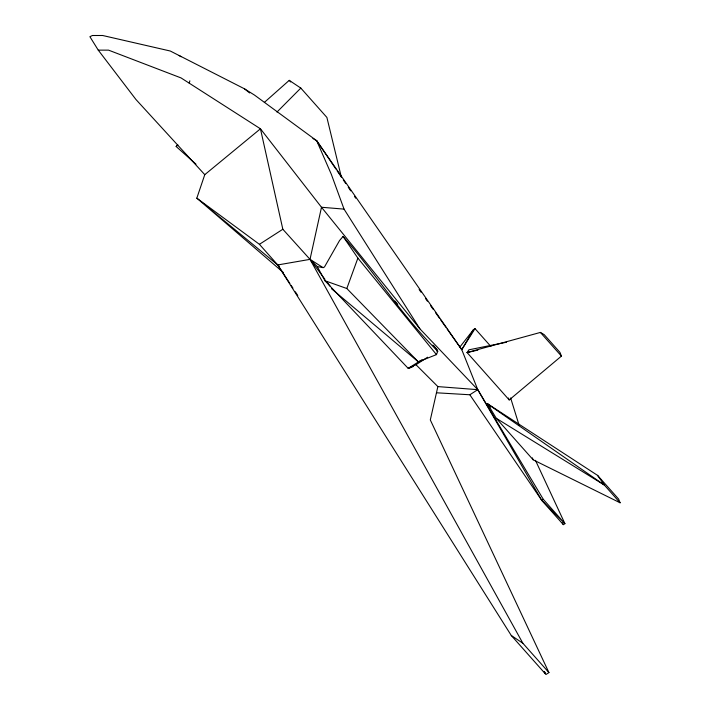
<?xml version="1.0" encoding="UTF-8"?>
<svg xmlns="http://www.w3.org/2000/svg" width="710" height="710" viewBox="0 0 710 710"><rect width="100%" height="100%" fill="white"/><g stroke="black" fill="none" stroke-linecap="round" stroke-linejoin="round"><path stroke-width="1.06" d="M427.642 357.21L415.971 364.718L408.161 368.339L324.949 280.743L317.281 266.578L310.013 259.363L282.837 229.259L260.446 128.794L204.773 174.669L196.821 198.17L259.425 244.32L277.752 264.945L511.28 635.494L545.946 674.5L548.936 672.583L522.853 643.233L310.013 259.363L321.497 207.258L260.446 128.794L181.041 77.922L108.532 50.135L98.255 50.135L89.895 36.698L92.406 35.5L102.675 35.5L170.285 51.022L244.444 88.794L254.482 95.069L316.687 140.713L461.766 349.666L477.768 389.666L541.739 500.337L563.358 524.654L564.92 523.652L535.447 460.32M415.971 364.718L437.866 386.595L430.304 419.93L548.936 672.583M189.268 83.194L189.845 80.834M343.072 236.457C375.776 273.767 402.339 316.323 437.777 351.21L436.464 354.609L418.288 361.825L346.817 288.508L357.884 258.103L343.072 236.457L339.549 240.53L324.47 266.987L323.094 267.635L317.281 266.578M447.131 329.023L461.766 349.666L473.464 329.635L475.025 328.632L490.876 346.471M467.056 352.533L509.203 399.952L561.433 356.101L559.941 352.355L544.171 334.623L540.39 332.431L467.056 352.533L468.875 349.826L506.523 342.22M461.766 349.666L475.025 328.632M459.929 346.968L473.464 329.635M276.971 112.056L300.809 88.084L326.893 117.434L341.412 177.402M176.16 146.517L177.748 144.964L176.16 146.517L195.995 164.196M264.377 102.391L289.236 80.354L300.809 88.084M259.425 244.32L282.837 229.259M408.161 368.339L422.006 359.748M469.834 394.769L477.768 389.666L543.301 499.334L564.92 523.652L541.739 500.337L469.834 394.769L436.677 392.799M541.739 500.337L543.301 499.334M409.519 368.099L413.451 366.413M436.907 351.45L437.777 351.21M467.162 352.595L477.857 350.101M323.094 267.635L310.013 259.363L277.752 264.945L196.821 198.17L283.317 272.48M437.866 386.595L477.768 389.666L419.867 328.81L321.497 207.258L344.039 209.113L419.867 328.81M324.949 280.743L346.817 288.508M533.139 459.787L620.105 502.795L618.614 499.05L597.572 475.38L487.539 403.741L496.263 418.305L533.139 459.787L532.376 457.87M312.888 138.503L316.687 140.713L335.874 168.989M179.106 55.513L181.103 56.72M496.263 418.305L604.343 485.054L620.105 502.795M511.28 635.494L522.853 643.233M487.726 404.008L604.343 485.054L597.572 475.38M244.444 88.794L249.6 92.948M331.534 288.748L418.288 361.825M279.447 266.365L277.752 264.945L289.893 283.476M204.773 174.669L135.938 99.489L98.255 50.135M540.39 332.431L561.433 356.101M289.236 80.354L290.683 81.978M487.539 403.741L490.45 407.016M394.875 300.996L397.742 304.324M432.887 345.069L437.191 350.065L433.703 345.761M357.884 258.103L436.464 354.609M310.013 259.363L325.02 279.394M326.919 281.923L330.079 286.139M419.131 289.529L421.039 292.227M425.494 298.502L427.402 301.2M430.588 305.69L433.135 309.276M435.683 312.87L439.499 318.249M440.768 320.05L445.862 327.23M337.108 170.817L340.827 176.293M343.303 179.941L345.779 183.588M348.255 187.236L350.731 190.883M354.441 196.359L355.683 198.188M291.1 285.331L292.928 288.109M295.351 291.81L297.774 295.52M544.126 671.722L545.342 673.577M562.293 522.729L563.358 524.654M544.455 671.527L545.449 673.506M316.687 140.713L331.321 174.296L344.039 209.113M508.44 398.026L509.203 399.952M510.623 397.937L519.072 425.139"/></g></svg>
